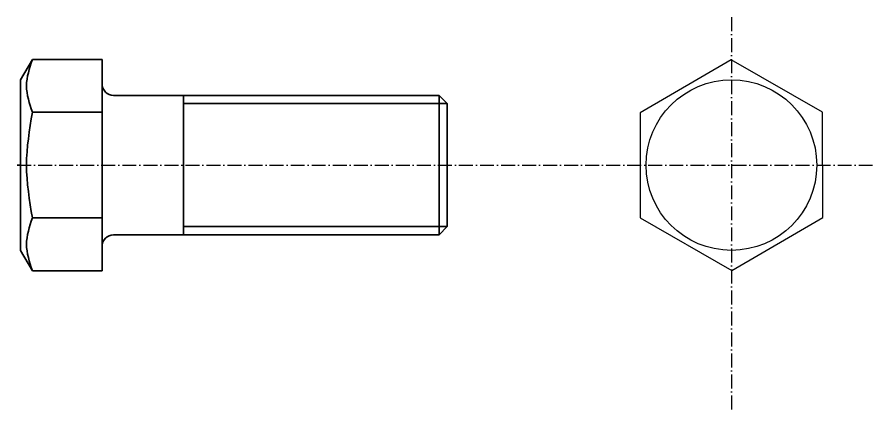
# Model space of a CAD drawing. Header units: millimetres. Extents: x 1403 to 8069, y 598 to 1926.
# Drawn here: x 5378 to 6117, y 1237 to 1575 of the extents above; entities that cross this region are included whole.
import ezdxf

# ---------------------------------------------------------------- set-up
doc = ezdxf.new("R2010")
doc.units = ezdxf.units.MM
doc.linetypes.add('ACAD_ISO10W100', pattern=[18, 12, -3, 0, -3])
doc.layers.add('Контур', color=7, linetype='Continuous', lineweight=30)
doc.layers.add('Оси', color=120, linetype='ACAD_ISO10W100')

msp = doc.modelspace()

# ---------------------------------------------------------------- linework, layer by layer
msp.add_lwpolyline([(5992.258, 1538.429), (5913.89, 1492.922), (5914.115, 1402.3), (5992.709, 1357.184), (6071.077, 1402.691), (6070.852, 1493.313)], close=True)
msp.add_circle((5992.483, 1447.807), 73.43)
at = {"layer": 'Контур', "lineweight": 35}
for p, q in [((5380.997, 1521.237), (5391.089, 1538.717)), ((5391.089, 1538.717), (5450.997, 1538.717)), ((5450.997, 1507.807), (5450.997, 1538.717)), ((5450.997, 1538.717), (5450.997, 1356.897)), ((5380.997, 1521.237), (5380.997, 1374.377)), ((5740.997, 1507.807), (5460.997, 1507.807)), ((5520.997, 1387.807), (5520.997, 1507.807)), ((5740.997, 1447.807), (5740.997, 1507.807)), ((5740.997, 1507.807), (5740.997, 1387.807)), ((5740.997, 1507.807), (5748.068, 1500.735)), ((5748.068, 1500.735), (5520.997, 1500.735)), ((5748.068, 1500.735), (5748.068, 1394.878)), ((5450.997, 1493.307), (5391.089, 1493.307)), ((5450.997, 1402.307), (5391.089, 1402.307)), ((5748.068, 1394.878), (5520.997, 1394.878)), ((5740.997, 1387.807), (5748.068, 1394.878)), ((5740.997, 1387.807), (5460.997, 1387.807)), ((5740.997, 1387.807), (5520.997, 1387.807)), ((5380.997, 1374.377), (5391.089, 1356.897)), ((5391.089, 1356.897), (5450.997, 1356.897))]:
    msp.add_line(p, q, dxfattribs=at)
for centre, start, end in [((5460.997, 1517.807), 180, 270), ((5460.997, 1377.807), 90, 180)]:
    msp.add_arc(centre, 10, start, end, dxfattribs=at)
for points in [[(5391.089, 1493.307), (5386.043, 1516.012), (5391.089, 1538.717)], [(5391.089, 1402.307), (5386.043, 1447.807), (5391.089, 1493.307)], [(5391.089, 1356.897), (5386.043, 1379.602), (5391.089, 1402.307)]]:
    msp.add_spline(points, degree=3, dxfattribs=at)
at = {"layer": 'Оси'}
for p, q in [((5992.483, 1575.179), (5992.483, 1237.086)), ((5377.997, 1447.807), (6116.726, 1447.807))]:
    msp.add_line(p, q, dxfattribs=at)
at = {"layer": 'Оси', "lineweight": 35}
msp.add_line((5380.997, 1447.807), (5377.997, 1447.807), dxfattribs=at)

doc.saveas('drawing.dxf')
